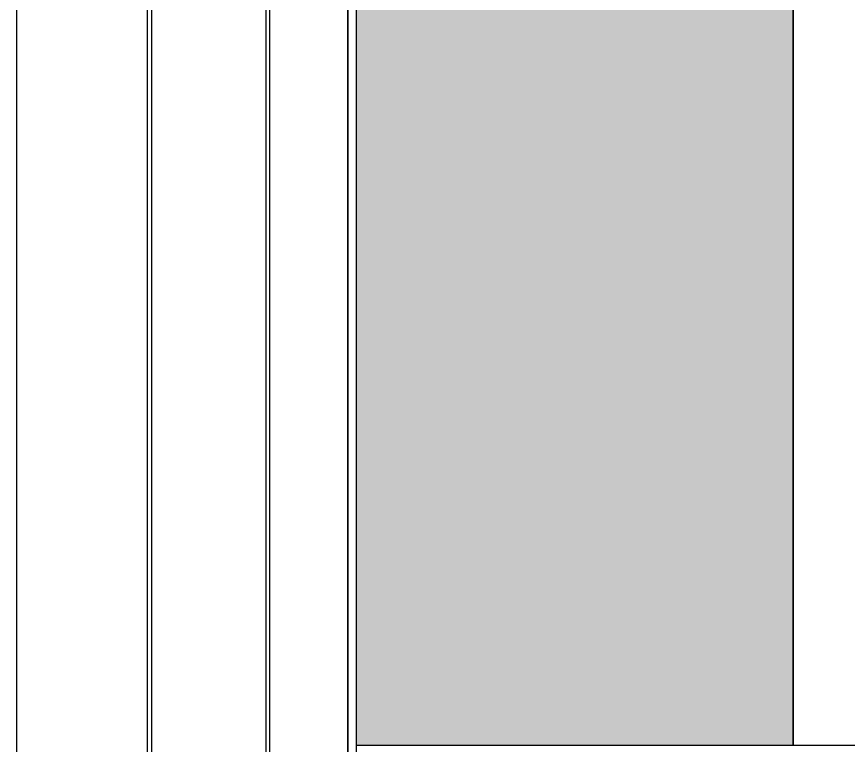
# Model space of a CAD drawing. Header units: millimetres. Extents: x -4391136 to -1798569, y -886572 to -291056.
# Drawn here: x -2195203.8 to -2194727.3, y -381690.4 to -381273.2 of the extents above; entities that cross this region are included whole.
import ezdxf

# ---------------------------------------------------------------- set-up
doc = ezdxf.new("R2010")
doc.units = ezdxf.units.MM
doc.set_wipeout_variables(frame=1)
doc.linetypes.add('TA_HL_001.00000', pattern=[6.5, 3.55, -2.95])
for name, color, linetype in [('000 - CONCRETE_COL_CUT_COLOR_1', 7, 'Continuous'), ('000 - CONCRETE_COL_CUT_COLOR_5', 7, 'Continuous'), ('000 - CONCRETE_COL_HATCH_', 7, 'Continuous'), ('000 - CONCRETE_COL_MAIN_COLOR_1', 7, 'Continuous'), ('000 - CONCRETE_COL_WIPEOUT_', 7, 'Continuous'), ('000 - STRUCTURE_STEEL_FRAMING_MAIN_COLOR_1', 7, 'Continuous'), ('000 - STRUCTURE_STEEL_FRAMING_WIPEOUT_', 7, 'Continuous'), ('010 - ASPG_EXTR_MAIN_COLOR_2', 7, 'Continuous'), ('010 - ASPG_EXTR_WIPEOUT_', 7, 'Continuous'), ('010 - ASPG_FRAMING_SUB_COLOR_2', 7, 'Continuous'), ('010 - ASPG_FRAMING_WIPEOUT_', 7, 'Continuous')]:
    doc.layers.add(name, color=color, linetype=linetype)

# ---------------------------------------------------------------- blocks, each defined once
blk = doc.blocks.new('*U2718')
at = {"color": 7}
blk.add_wipeout([(-224.99999999999636, -349.9999999995305), (-175.00000000006185, -349.9999999995305), (-175.00000000006185, 3499.999999996072), (-224.99999999999636, 3499.999999996072)], dxfattribs=at).dxf.layer = '000 - STRUCTURE_STEEL_FRAMING_WIPEOUT_'
at = {"layer": '000 - STRUCTURE_STEEL_FRAMING_MAIN_COLOR_1', "color": 7}
for points in [[(-224.9999999999964, -349.9999999995306), (-180.0000000001711, -349.9999999995306), (-180.0000000001711, 3499.999999996453), (-224.9999999999964, 3499.999999996453)], [(-180.000000000171, -349.9999999995306), (-175.0000000000547, -349.9999999995306), (-175.0000000000547, 3499.999999996453), (-180.000000000171, 3499.999999996453)]]:
    blk.add_lwpolyline(points, close=True, dxfattribs=at)
blk = doc.blocks.new('*U2450')
at = {"color": 7}
blk.add_wipeout([(3490.0000101695755, 67.79999999998105), (3490.0000101695755, 144.7999999971773), (1.0172429483645828e-05, 144.79999999717717), (1.0172429483645828e-05, 67.79999999998115)], dxfattribs=at).dxf.layer = '010 - ASPG_EXTR_WIPEOUT_'
at = {"layer": '010 - ASPG_EXTR_MAIN_COLOR_2', "color": 7}
blk.add_lwpolyline([(3489.999999997147, 69.79999999998108), (3489.999999997147, 144.799999997177), (1.06581410364015e-14, 144.799999997177), (1.06581410364015e-14, 69.79999999998108)], close=True, dxfattribs=at)
blk = doc.blocks.new('*U2453')
at = {"color": 7}
blk.add_wipeout([(1138.3333333309845, 2.0000000023142093), (25, 1.9999999999990905), (25, 67.29999999975462), (1138.3333333309845, 67.30000000207019)], dxfattribs=at).dxf.layer = '010 - ASPG_FRAMING_WIPEOUT_'
at = {"layer": '010 - ASPG_FRAMING_SUB_COLOR_2', "color": 7}
blk.add_lwpolyline([(1138.333333330985, 2.000000002315411), (25, 2), (25, 67.29999999975553), (1138.333333330985, 67.30000000207095)], close=True, dxfattribs=at)
blk = doc.blocks.new('*U2446')
at = {"layer": '000 - CONCRETE_COL_HATCH_'}
h = blk.add_hatch(dxfattribs=at)
h.set_pattern_fill('AR-CONC', scale=0.04)
h.set_pattern_definition([(49.99999999999999, (500.0000000074629, -877306.8256904501), (7.28738675984016, -0.6375634215561234), [0.762, -8.382000000000001]), (355, (500.0000000074629, -877306.8256904501), (-1.409736856998774, 7.642273809561406), [0.6096, -6.7056233668]), (100.4514447, (500.6072802874965, -877306.8788205901), (5.877649883614131, 7.004710076487804), [0.6476003519999999, -7.123609783999998]), (46.18420000000001, (500.0000000074629, -877304.7936904501), (10.8431616356852, -1.681693117309086), [1.143, -12.573]), (96.63555760999992, (500.9035960075103, -877304.93383045), (9.49616536206012, 9.897044983908861), [0.9714009256, -10.6854243264]), (351.1841511700001, (500.0000000074629, -877304.7936904501), (9.496165362599081, 9.897044983421306), [0.9143986828, -10.0583892768]), (21, (501.0160000074661, -877305.30169045), (6.064575650765299, -4.090607927483505), [0.762, -8.382000000000001]), (326.0000000000001, (501.0160000074661, -877305.30169045), (2.472081133905883, 7.367518644892771), [0.6096, -6.7056]), (71.45144499999999, (501.5213813114801, -877305.6425744462), (8.536656771148646, 3.27691075543621), [0.6476003520000001, -7.123597503999999]), (37.50000000000001, (500.0000000074629, -877306.8256904501), (0.1235441300236727, 3.382201554926124), [0, -6.62432, 0, -6.807200000000001, 0, -6.731000000000001]), (7.499999999999999, (500.0000000074629, -877306.8256904501), (2.67278650041223, 4.00722299272478), [0, -3.88112, 0, -6.47192, 0, -2.5654]), (327.5, (497.7343200075097, -877306.8256904501), (5.423623806674856, -0.2291497597069377), [0, -2.54, 0, -7.9248, 0, -10.5156]), (317.5, (496.7183200075065, -877306.8256904501), (5.925167255440722, 1.017059641333321), [0, -3.302, 0, -5.26288, 0, -7.4676])])
h.paths.add_polyline_path([(-1.667805984044525e-10, 1.091393642127514e-11), (250, 0), (250, -599.9999999966238), (0, -599.999999996624)])
at = {"layer": '000 - CONCRETE_COL_CUT_COLOR_1', "color": 7, "lineweight": -2}
blk.add_lwpolyline([(-1.667805984044525e-10, 1.091393642127514e-11), (250, 0), (250, -599.9999999966238), (0, -599.999999996624), (0, -599.999999996624), (0, -599.9999999966244), (0, -599.999999996624), (0, -599.999999996624), (0, -599.999999996624), (0, -599.999999996624), (0, -599.999999996624), (0, -599.999999996624), (0, -599.999999996624), (0, -599.999999996624), (0, -599.999999996624), (0, -599.999999996624), (0, -599.999999996624), (0, -599.999999996624), (0, -599.999999996624), (0, -599.999999996624), (0, -599.999999996624), (0, -599.999999996624), (0, -599.999999996624), (0, -599.999999996624), (0, -599.999999996624), (0, -599.999999996624), (0, -599.999999996624), (0, -599.999999996624), (0, -599.999999996624), (0, -599.999999996624), (0, -599.999999996624), (0, -599.999999996624), (0, -599.999999996624), (0, -599.999999996624), (0, -599.999999996624), (0, -599.999999996624), (0, -599.999999996624), (0, -599.999999996624), (0, -599.999999996624), (0, -599.999999996624), (0, -599.999999996624), (0, -599.999999996624), (0, -599.999999996624), (0, -599.9999999966235), (0, -599.999999996624), (0, -599.999999996624), (0, -599.9999999966241), (0, -599.999999996624)], close=True, dxfattribs=at)
blk = doc.blocks.new('W-1-PP17-ENT2_REV00_20260609-112043_SEC_D-3_ST')
at = {"layer": '000 - CONCRETE_COL_MAIN_COLOR_1', "color": 7}
blk.add_lwpolyline([(915.6986301168799, 114139.9999999972), (250.000000001397, 114139.9999999972), (250.000000001397, 114739.9999999935), (915.6986301168799, 114739.9999999935)], close=True, dxfattribs=at)
at = {"layer": '000 - CONCRETE_COL_CUT_COLOR_5', "color": 7}
blk.add_blockref('*U2446', (9.313225746154785e-10, 114740), dxfattribs=at)

msp = doc.modelspace()

# ---------------------------------------------------------------- block references
at = {"color": 7}
msp.add_blockref('*U2718', (-2194833.990485291, -384490.4466722308), dxfattribs=at)

# ---------------------------------------------------------------- next in the draw order: block references
at = {"color": 7, "linetype": 'TA_HL_001.00000', "rotation": 90}
msp.add_blockref('*U2450', (-2195058.990485291, -384480.4466722279), dxfattribs=at)

# ---------------------------------------------------------------- next in the draw order: block references
msp.add_blockref('*U2453', (-2195058.990485291, -382153.7800055632), dxfattribs=at)

# ---------------------------------------------------------------- next in the draw order: block references
at = {"color": 7}
msp.add_blockref('W-1-PP17-ENT2_REV00_20260609-112043_SEC_D-3_ST', (-2195008.990485291, -495830.4466722279), dxfattribs=at)

doc.saveas('drawing.dxf')
